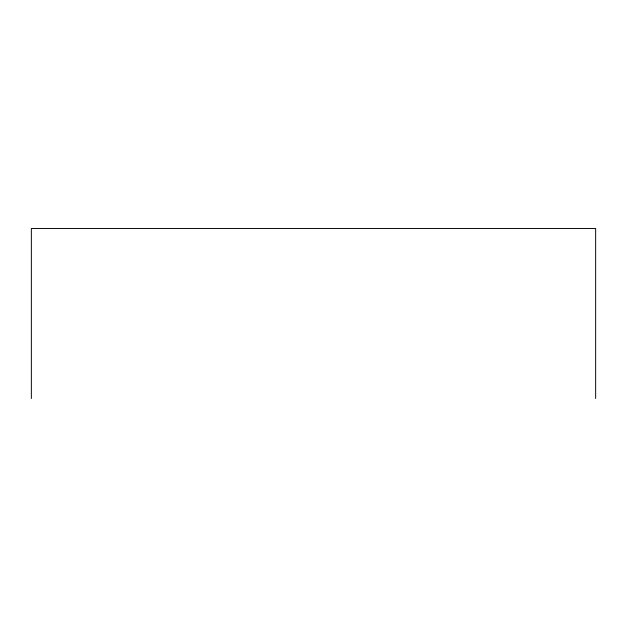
<?xml version="1.0" encoding="UTF-8"?>
<svg xmlns="http://www.w3.org/2000/svg" width="627" height="627" viewBox="0 0 627 627"><rect width="100%" height="100%" fill="white"/><g stroke="black" fill="none" stroke-linecap="round" stroke-linejoin="round"><path stroke-width="0.94" d="M595.65 398.506L595.65 228.494L31.35 228.494L31.35 398.506"/></g></svg>
